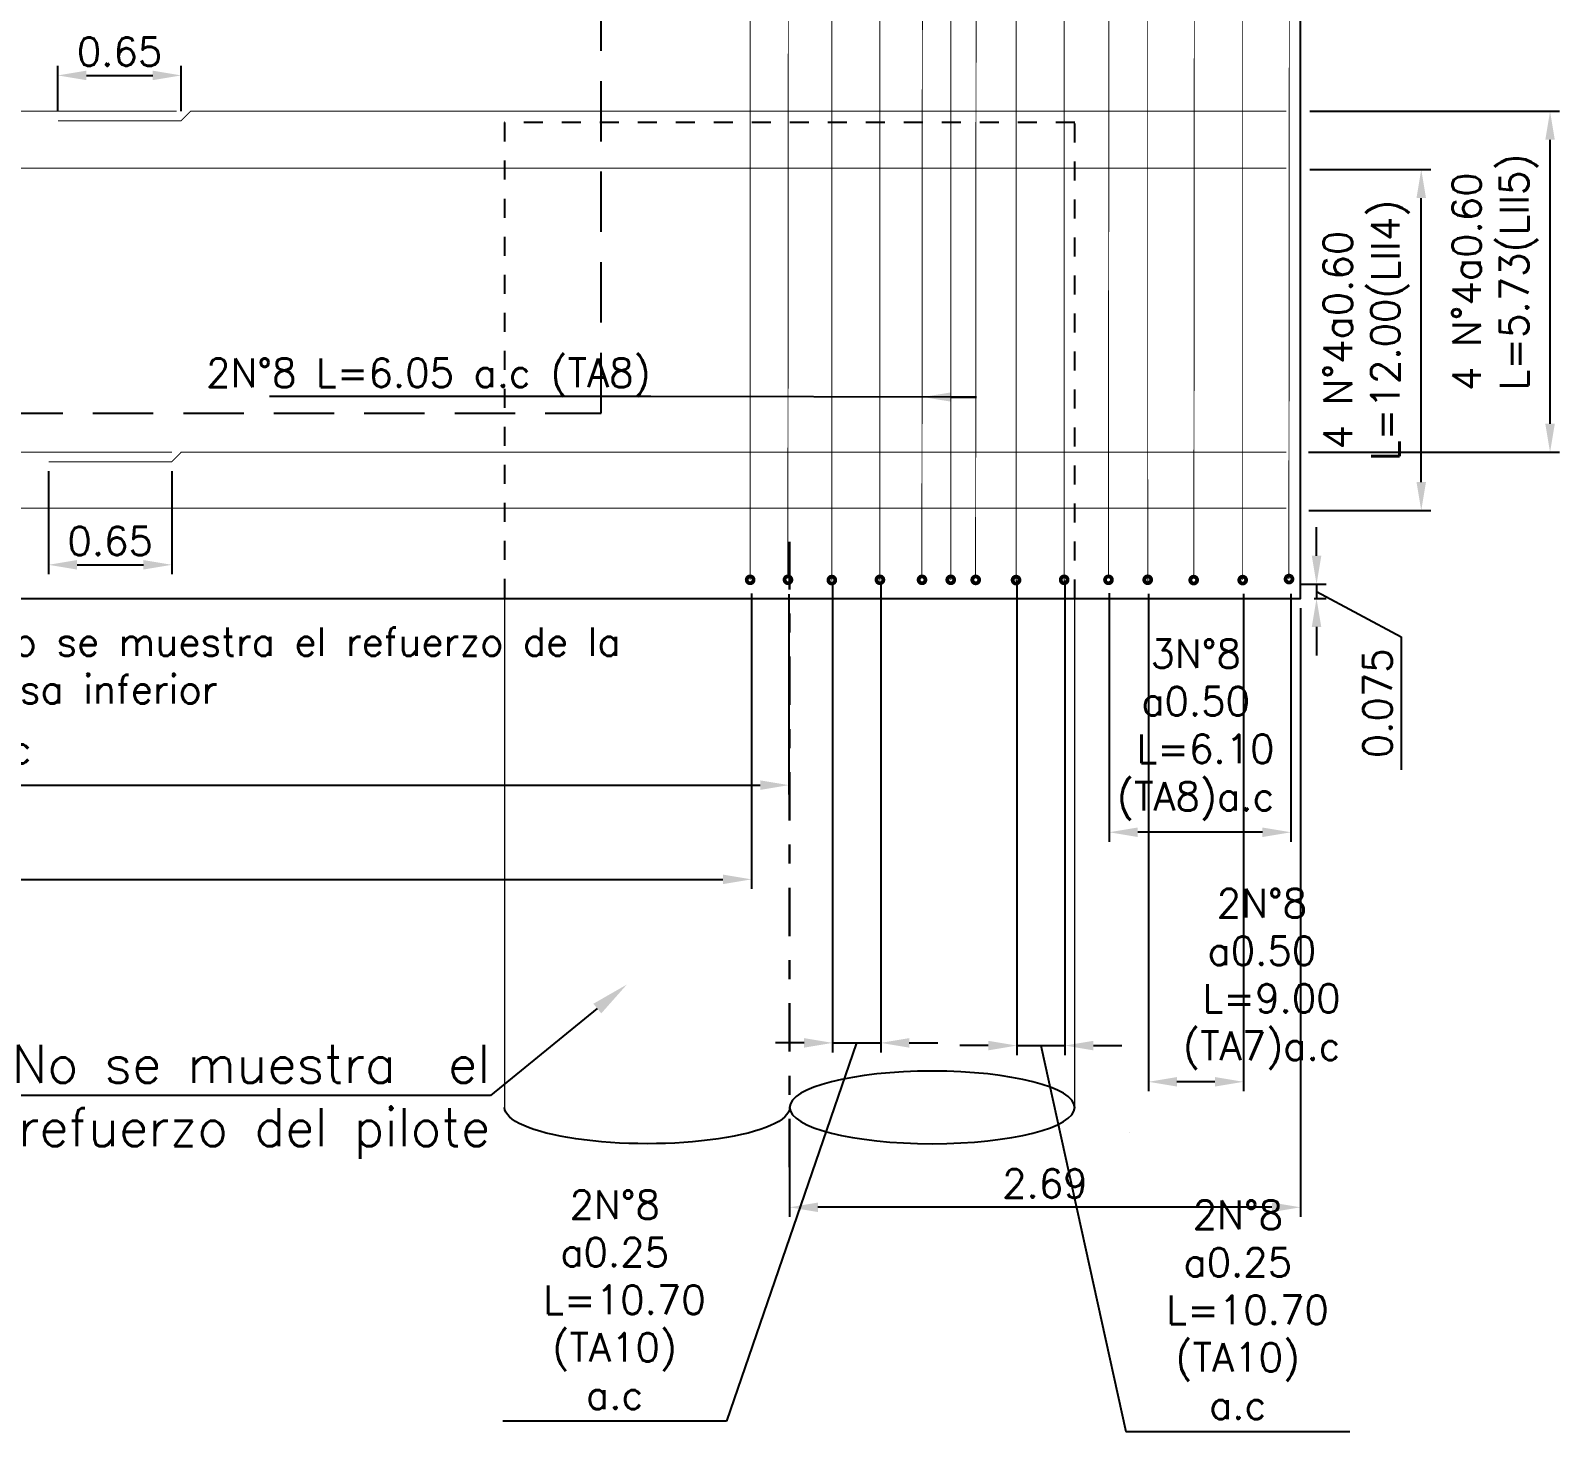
# Model space of a CAD drawing. Header units: metres. Extents: x 1080427 to 1081241, y 976768 to 977288.
# Drawn here: x 1080898.68 to 1080906.74, y 977087.88 to 977095.25 of the extents above; entities that cross this region are included whole.
import ezdxf
from ezdxf import colors
from ezdxf.entities.mleader import LeaderData, LeaderLine
from ezdxf.math import Vec2, Vec3

# ---------------------------------------------------------------- set-up
doc = ezdxf.new("R2010")
doc.units = ezdxf.units.M
doc.header["$LTSCALE"] = 25.4
doc.linetypes.add('DASHDOT', pattern=[1, 0.5, -0.25, 0, -0.25])
doc.linetypes.add('HIDDEN', pattern=[0.375, 0.25, -0.125])
for name, color, linetype in [('CONTRAPESO', 3, 'Continuous'), ('COT', 1, 'Continuous'), ('DIMCONTRAPESO', 1, 'Continuous'), ('EJE-D', 11, 'DASHDOT'), ('PROY', 9, 'HIDDEN'), ('PROYECC', 251, 'HIDDEN'), ('REF', 6, 'Continuous'), ('REF V', 6, 'Continuous')]:
    doc.layers.add(name, color=color, linetype=linetype)
for name, color, linetype, lineweight in [('COTA', 1, 'Continuous', 30), ('COTACIM', 20, 'Continuous', 5), ('EJEPILOTE', 145, 'DASHDOT', 30), ('OTROS', 8, 'Continuous', 5)]:
    doc.layers.add(name, color=color, linetype=linetype, lineweight=lineweight)
doc.styles.add('romans', font='romans.shx')
doc.dimstyles.new('Copy 75', dxfattribs={"dimtxt": 0.15, "dimasz": 0.15, "dimexe": 0.05, "dimexo": 0.05, "dimgap": 0.05, "dimtad": 1, "dimzin": 0, "dimdsep": 46, "dimtxsty": 'romans', "dimcen": 0.002, "dimclrd": 1, "dimclre": 1, "dimclrt": 3, "dimadec": 4, "dimazin": 0, "dimtfac": 1, "dimtofl": 0, "dimtmove": 1, "dimatfit": 3, "dimfxl": 1, "dimtolj": 1, "dimtzin": 0, "dimarcsym": 1})

# ---------------------------------------------------------------- blocks, each defined once
blk = doc.blocks.new('*D307')
at = {"layer": 'Defpoints', "color": 0, "transparency": 16777216}
for p in [(1080905.3152, 977092.3365), (1080905.3888, 977092.2618), (1080905.4508, 977092.2618)]:
    blk.add_point(p, dxfattribs=at)
at = {"layer": 'DIMCONTRAPESO', "color": 1, "lineweight": -2, "transparency": 16777216}
for p, q in [((1080905.4508, 977092.4865), (1080905.4508, 977092.6365)), ((1080905.3652, 977092.3365), (1080905.5008, 977092.3365)), ((1080905.4508, 977092.3365), (1080905.4508, 977092.2618)), ((1080905.4508, 977092.2991), (1080905.897, 977092.06)), ((1080905.4388, 977092.2618), (1080905.5008, 977092.2618)), ((1080905.4508, 977092.1118), (1080905.4508, 977091.9618)), ((1080905.897, 977092.06), (1080905.897, 977091.36))]:
    blk.add_line(p, q, dxfattribs=at)
at = {"layer": 'DIMCONTRAPESO', "color": 1, "transparency": 16777216}
for points in [[(1080905.4258, 977092.4865), (1080905.4758, 977092.4865), (1080905.4508, 977092.3365)], [(1080905.4258, 977092.1118), (1080905.4758, 977092.1118), (1080905.4508, 977092.2618)]]:
    blk.add_solid(points, dxfattribs=at)
at = {"layer": 'DIMCONTRAPESO', "color": 3, "transparency": 16777216, "insert": (1080905.772, 977091.71), "char_height": 0.15, "attachment_point": 5, "rotation": 90, "style": 'romans'}
blk.add_mtext('\\A1;0.075', dxfattribs=at)
blk = doc.blocks.new('*D299')
at = {"layer": 'COTA', "color": 1, "lineweight": -2, "transparency": 16777216}
for p, q in [((1080890.8392, 977092.2951), (1080890.8392, 977091.2295)), ((1080902.6725, 977092.2851), (1080902.6725, 977091.2295)), ((1080890.9892, 977091.2795), (1080902.5225, 977091.2795))]:
    blk.add_line(p, q, dxfattribs=at)
at = {"layer": 'COTA', "color": 1, "transparency": 16777216}
for points in [[(1080890.9892, 977091.3045), (1080890.9892, 977091.2545), (1080890.8392, 977091.2795)], [(1080902.5225, 977091.3045), (1080902.5225, 977091.2545), (1080902.6725, 977091.2795)]]:
    blk.add_solid(points, dxfattribs=at)
at = {"layer": 'Defpoints', "color": 0, "transparency": 16777216}
for p in [(1080890.8392, 977092.3451), (1080902.6725, 977092.3351), (1080902.6725, 977091.2795)]:
    blk.add_point(p, dxfattribs=at)
at = {"layer": 'COTA', "color": 3, "transparency": 16777216, "insert": (1080896.7558, 977091.4438), "char_height": 0.15, "attachment_point": 5, "style": 'romans'}
blk.add_mtext('\\A1;25 N°8 a 0.50 L=5.80-6.05 (TA8){\\A0;a.c}', dxfattribs=at)
blk = doc.blocks.new('*D300')
at = {"layer": 'COTA', "color": 1, "lineweight": -2, "transparency": 16777216}
for p, q in [((1080891.09, 977092.2829), (1080891.09, 977090.7337)), ((1080902.4764, 977092.2871), (1080902.4764, 977090.7337)), ((1080891.24, 977090.7837), (1080902.3264, 977090.7837))]:
    blk.add_line(p, q, dxfattribs=at)
at = {"layer": 'COTA', "color": 1, "transparency": 16777216}
for points in [[(1080891.24, 977090.8087), (1080891.24, 977090.7587), (1080891.09, 977090.7837)], [(1080902.3264, 977090.8087), (1080902.3264, 977090.7587), (1080902.4764, 977090.7837)]]:
    blk.add_solid(points, dxfattribs=at)
at = {"layer": 'Defpoints', "color": 0, "transparency": 16777216}
for p in [(1080891.09, 977092.3329), (1080902.4764, 977092.3371), (1080902.4764, 977090.7837)]:
    blk.add_point(p, dxfattribs=at)
at = {"layer": 'COTA', "color": 3, "transparency": 16777216, "insert": (1080896.7832, 977090.9479), "char_height": 0.15, "attachment_point": 5, "style": 'romans'}
blk.add_mtext('\\A1;24 N°8 a 0.50 L=9.00 (TA7){\\A0;a.c}', dxfattribs=at)
blk = doc.blocks.new('*D352')
at = {"layer": 'Defpoints', "color": 0, "transparency": 16777216}
for p in [(1080902.9033, 977092.3868), (1080903.1565, 977092.3868), (1080903.1565, 977089.9234)]:
    blk.add_point(p, dxfattribs=at)
at = {"layer": 'DIMCONTRAPESO', "color": 1, "lineweight": -2, "transparency": 16777216}
for p, q in [((1080902.9033, 977092.3368), (1080902.9033, 977089.8734)), ((1080903.1565, 977092.3368), (1080903.1565, 977089.8734)), ((1080903.0299, 977089.9234), (1080902.3458, 977087.9327)), ((1080902.7533, 977089.9234), (1080902.6033, 977089.9234)), ((1080902.9033, 977089.9234), (1080903.1565, 977089.9234)), ((1080903.3065, 977089.9234), (1080903.4565, 977089.9234)), ((1080902.3458, 977087.9327), (1080901.1672, 977087.9327))]:
    blk.add_line(p, q, dxfattribs=at)
at = {"layer": 'DIMCONTRAPESO', "color": 1, "transparency": 16777216}
for points in [[(1080902.7533, 977089.9484), (1080902.7533, 977089.8984), (1080902.9033, 977089.9234)], [(1080903.3065, 977089.9484), (1080903.3065, 977089.8984), (1080903.1565, 977089.9234)]]:
    blk.add_solid(points, dxfattribs=at)
at = {"layer": 'DIMCONTRAPESO', "color": 3, "transparency": 16777216, "insert": (1080901.7565, 977088.5719), "char_height": 0.15, "attachment_point": 5, "style": 'romans', "bg_fill": 3, "box_fill_scale": 1.1, "bg_fill_color": 256, "bg_fill_true_color": 13158600, "bg_fill_transparency": 0}
blk.add_mtext('\\A1;2N°8\\Pa0.25\\P L=10.70\\P(TA10)\\P{\\A0;a.c}', dxfattribs=at)
blk = doc.blocks.new('*D353')
at = {"layer": 'Defpoints', "color": 0, "transparency": 16777216}
for p in [(1080903.873, 977092.4062), (1080904.1262, 977092.4062), (1080904.1262, 977089.9093)]:
    blk.add_point(p, dxfattribs=at)
at = {"layer": 'DIMCONTRAPESO', "color": 1, "lineweight": -2, "transparency": 16777216}
for p, q in [((1080903.873, 977092.3562), (1080903.873, 977089.8593)), ((1080904.1262, 977092.3562), (1080904.1262, 977089.8593)), ((1080903.723, 977089.9093), (1080903.573, 977089.9093)), ((1080903.873, 977089.9093), (1080904.1262, 977089.9093)), ((1080903.9996, 977089.9093), (1080904.4472, 977087.8794)), ((1080904.2762, 977089.9093), (1080904.4262, 977089.9093)), ((1080904.4472, 977087.8794), (1080905.6257, 977087.8794))]:
    blk.add_line(p, q, dxfattribs=at)
at = {"layer": 'DIMCONTRAPESO', "color": 1, "transparency": 16777216}
for points in [[(1080903.723, 977089.9343), (1080903.723, 977089.8843), (1080903.873, 977089.9093)], [(1080904.2762, 977089.9343), (1080904.2762, 977089.8843), (1080904.1262, 977089.9093)]]:
    blk.add_solid(points, dxfattribs=at)
at = {"layer": 'DIMCONTRAPESO', "color": 3, "transparency": 16777216, "insert": (1080905.0364, 977088.5187), "char_height": 0.15, "attachment_point": 5, "style": 'romans', "bg_fill": 3, "box_fill_scale": 1.1, "bg_fill_color": 256, "bg_fill_true_color": 13158600, "bg_fill_transparency": 0}
blk.add_mtext('\\A1;2N°8\\Pa0.25\\P L=10.70\\P(TA10)\\P{\\A0;a.c}', dxfattribs=at)
blk = doc.blocks.new('*D368')
at = {"layer": 'Defpoints', "color": 0, "transparency": 16777216}
for p in [(1080904.3595, 977092.3388), (1080905.3161, 977092.3369), (1080904.3595, 977091.0316)]:
    blk.add_point(p, dxfattribs=at)
at = {"layer": 'DIMCONTRAPESO', "color": 1, "lineweight": -2, "transparency": 16777216}
for p, q in [((1080904.3595, 977092.2888), (1080904.3595, 977090.9816)), ((1080905.3161, 977092.2869), (1080905.3161, 977090.9816)), ((1080905.1661, 977091.0316), (1080904.5095, 977091.0316))]:
    blk.add_line(p, q, dxfattribs=at)
at = {"layer": 'DIMCONTRAPESO', "color": 1, "transparency": 16777216}
for points in [[(1080904.5095, 977091.0566), (1080904.5095, 977091.0066), (1080904.3595, 977091.0316)], [(1080905.1661, 977091.0566), (1080905.1661, 977091.0066), (1080905.3161, 977091.0316)]]:
    blk.add_solid(points, dxfattribs=at)
at = {"layer": 'DIMCONTRAPESO', "color": 3, "transparency": 16777216, "insert": (1080904.8147, 977091.5709), "char_height": 0.15, "attachment_point": 5, "style": 'romans'}
blk.add_mtext('\\A1;3N°8\\Pa0.50\\P L=6.10\\P(TA8){\\A0;a.c}', dxfattribs=at)
blk = doc.blocks.new('*D369')
at = {"layer": 'Defpoints', "color": 0, "transparency": 16777216}
for p in [(1080904.566, 977092.3365), (1080905.0659, 977092.3365), (1080904.566, 977089.7187)]:
    blk.add_point(p, dxfattribs=at)
at = {"layer": 'DIMCONTRAPESO', "color": 1, "lineweight": -2, "transparency": 16777216}
for p, q in [((1080904.566, 977092.2865), (1080904.566, 977089.6687)), ((1080905.0659, 977092.2865), (1080905.0659, 977089.6687)), ((1080904.9159, 977089.7187), (1080904.716, 977089.7187))]:
    blk.add_line(p, q, dxfattribs=at)
at = {"layer": 'DIMCONTRAPESO', "color": 1, "transparency": 16777216}
for points in [[(1080904.716, 977089.7437), (1080904.716, 977089.6937), (1080904.566, 977089.7187)], [(1080904.9159, 977089.7437), (1080904.9159, 977089.6937), (1080905.0659, 977089.7187)]]:
    blk.add_solid(points, dxfattribs=at)
at = {"layer": 'DIMCONTRAPESO', "color": 3, "transparency": 16777216, "insert": (1080905.1631, 977090.258), "char_height": 0.15, "attachment_point": 5, "style": 'romans'}
blk.add_mtext('\\A1;2N°8\\Pa0.50\\P L=9.00\\P(TA7){\\A0;a.c}', dxfattribs=at)
blk = doc.blocks.new('*D468')
at = {"layer": 'Defpoints', "color": 0, "transparency": 16777216}
for p in [(1080899.4748, 977095.0137), (1080898.8256, 977094.7752), (1080899.4748, 977094.7752)]:
    blk.add_point(p, dxfattribs=at)
at = {"layer": 'EJE-D', "color": 1, "lineweight": -2, "transparency": 16777216}
for p, q in [((1080898.8256, 977094.8252), (1080898.8256, 977095.0637)), ((1080898.9756, 977095.0137), (1080899.3248, 977095.0137)), ((1080899.4748, 977094.8252), (1080899.4748, 977095.0637))]:
    blk.add_line(p, q, dxfattribs=at)
at = {"layer": 'EJE-D', "color": 1, "transparency": 16777216}
for points in [[(1080898.9756, 977095.0387), (1080898.9756, 977094.9887), (1080898.8256, 977095.0137)], [(1080899.3248, 977095.0387), (1080899.3248, 977094.9887), (1080899.4748, 977095.0137)]]:
    blk.add_solid(points, dxfattribs=at)
at = {"layer": 'EJE-D', "color": 3, "transparency": 16777216, "insert": (1080899.1502, 977095.1387), "char_height": 0.15, "attachment_point": 5, "style": 'romans'}
blk.add_mtext('\\A1;0.65', dxfattribs=at)
blk = doc.blocks.new('*D469')
at = {"layer": 'Defpoints', "color": 0, "transparency": 16777216}
for p in [(1080898.7762, 977092.981), (1080899.4255, 977092.981), (1080899.4255, 977092.4389)]:
    blk.add_point(p, dxfattribs=at)
at = {"layer": 'EJE-D', "color": 1, "lineweight": -2, "transparency": 16777216}
for p, q in [((1080898.7762, 977092.931), (1080898.7762, 977092.3889)), ((1080899.4255, 977092.931), (1080899.4255, 977092.3889)), ((1080898.9262, 977092.4389), (1080899.2755, 977092.4389))]:
    blk.add_line(p, q, dxfattribs=at)
at = {"layer": 'EJE-D', "color": 1, "transparency": 16777216}
for points in [[(1080898.9262, 977092.4639), (1080898.9262, 977092.4139), (1080898.7762, 977092.4389)], [(1080899.2755, 977092.4639), (1080899.2755, 977092.4139), (1080899.4255, 977092.4389)]]:
    blk.add_solid(points, dxfattribs=at)
at = {"layer": 'EJE-D', "color": 3, "transparency": 16777216, "insert": (1080899.1008, 977092.5639), "char_height": 0.15, "attachment_point": 5, "style": 'romans'}
blk.add_mtext('\\A1;0.65', dxfattribs=at)
blk = doc.blocks.new('*D466')
at = {"layer": 'Defpoints', "color": 0, "transparency": 16777216}
for p in [(1080905.366, 977094.5182), (1080906.0019, 977094.5182), (1080905.3597, 977092.724)]:
    blk.add_point(p, dxfattribs=at)
at = {"layer": 'DIMCONTRAPESO', "color": 1, "lineweight": -2, "transparency": 16777216}
for p, q in [((1080905.416, 977094.5182), (1080906.0519, 977094.5182)), ((1080906.0019, 977092.874), (1080906.0019, 977094.3682)), ((1080905.4097, 977092.724), (1080906.0519, 977092.724))]:
    blk.add_line(p, q, dxfattribs=at)
at = {"layer": 'DIMCONTRAPESO', "color": 1, "transparency": 16777216}
for points in [[(1080905.9769, 977094.3682), (1080906.0269, 977094.3682), (1080906.0019, 977094.5182)], [(1080905.9769, 977092.874), (1080906.0269, 977092.874), (1080906.0019, 977092.724)]]:
    blk.add_solid(points, dxfattribs=at)
at = {"layer": 'DIMCONTRAPESO', "color": 3, "transparency": 16777216, "insert": (1080905.7126, 977093.6211), "char_height": 0.15, "attachment_point": 5, "rotation": 90, "style": 'romans'}
blk.add_mtext('\\A1;4 N°4a0.60\\P L=12.00(LII4)', dxfattribs=at)
blk = doc.blocks.new('*D467')
at = {"layer": 'Defpoints', "color": 0, "transparency": 16777216}
for p in [(1080905.3656, 977094.8252), (1080906.6799, 977094.8252), (1080905.3593, 977093.0309)]:
    blk.add_point(p, dxfattribs=at)
at = {"layer": 'DIMCONTRAPESO', "color": 1, "lineweight": -2, "transparency": 16777216}
for p, q in [((1080905.4156, 977094.8252), (1080906.7299, 977094.8252)), ((1080906.6799, 977093.1809), (1080906.6799, 977094.6752)), ((1080905.4093, 977093.0309), (1080906.7299, 977093.0309))]:
    blk.add_line(p, q, dxfattribs=at)
at = {"layer": 'DIMCONTRAPESO', "color": 1, "transparency": 16777216}
for points in [[(1080906.6549, 977094.6752), (1080906.7049, 977094.6752), (1080906.6799, 977094.8252)], [(1080906.6549, 977093.1809), (1080906.7049, 977093.1809), (1080906.6799, 977093.0309)]]:
    blk.add_solid(points, dxfattribs=at)
at = {"layer": 'DIMCONTRAPESO', "color": 3, "transparency": 16777216, "insert": (1080906.3906, 977093.928), "char_height": 0.15, "attachment_point": 5, "rotation": 90, "style": 'romans'}
blk.add_mtext('\\A1;4 N°4a0.60\\P L=5.73(LII5)', dxfattribs=at)
blk = doc.blocks.new('*D1112')
at = {"layer": 'COTA', "color": 1, "lineweight": -2, "transparency": 16777216}
for p, q in [((1080905.366, 977092.2112), (1080905.366, 977089.0083)), ((1080902.676, 977089.352), (1080902.676, 977089.0083)), ((1080905.216, 977089.0583), (1080902.826, 977089.0583))]:
    blk.add_line(p, q, dxfattribs=at)
at = {"layer": 'COTA', "color": 1, "transparency": 16777216}
for points in [[(1080902.826, 977089.0833), (1080902.826, 977089.0333), (1080902.676, 977089.0583)], [(1080905.216, 977089.0833), (1080905.216, 977089.0333), (1080905.366, 977089.0583)]]:
    blk.add_solid(points, dxfattribs=at)
at = {"layer": 'Defpoints', "color": 0, "transparency": 16777216}
for p in [(1080905.366, 977092.2612), (1080902.676, 977089.402), (1080902.676, 977089.0583)]:
    blk.add_point(p, dxfattribs=at)
at = {"layer": 'COTA', "color": 3, "transparency": 16777216, "insert": (1080904.021, 977089.1833), "char_height": 0.15, "attachment_point": 5, "style": 'romans'}
blk.add_mtext('\\A1;2.69', dxfattribs=at)

msp = doc.modelspace()

# ---------------------------------------------------------------- linework, layer by layer
at = {"layer": 'CONTRAPESO'}
msp.add_lwpolyline([(1080905.359159, 977104.535304), (1080888.186028, 977104.191841), (1080888.186028, 977095.261763), (1080888.186028, 977095.261763), (1080888.186028, 977092.261763), (1080905.366028, 977092.26117), (1080905.366028, 977095.26117), (1080905.366028, 977095.261763)], close=True, dxfattribs=at)
at = {"layer": 'COT', "extrusion": (0, 0, -1)}
msp.add_ellipse((1080903.42765, 977089.583867), major_axis=(-0.750261, 0), ratio=0.25438133, dxfattribs=at)
msp.add_ellipse((1080901.927129, 977089.583867), major_axis=(-0.750261, 0), ratio=0.25438133, start_param=3.14159265, end_param=6.28318531, dxfattribs=at)
at = {"layer": 'EJEPILOTE', "ltscale": 0.02}
msp.add_line((1080902.676028, 977089.269542), (1080902.676028, 977092.56051), dxfattribs=at)
at = {"layer": 'OTROS'}
msp.add_line((1080904.468151, 977089.451864), (1080904.468151, 977089.451479), dxfattribs=at)
msp.add_lwpolyline([(1080904.177911, 977089.583867), (1080904.177911, 977092.261763), (1080901.176868, 977092.261763), (1080901.176868, 977089.583867)], dxfattribs=at)
at = {"layer": 'PROY', "color": 252, "ltscale": 0.05}
msp.add_lwpolyline([(1080901.685975, 977095.237498), (1080901.685914, 977103.861719), (1080891.864559, 977103.665292), (1080891.866068, 977093.237498), (1080901.686016, 977093.237498), (1080901.685975, 977095.237498)], dxfattribs=at)
at = {"layer": 'REF', "ltscale": 0.1, "const_width": 0.005}
for points in [[(1080888.261028, 977094.825748), (1080899.45065, 977094.825748)], [(1080898.825556, 977094.775229), (1080899.474822, 977094.775229), (1080899.523796, 977094.825748), (1080905.291028, 977094.825155)], [(1080905.291028, 977094.525155), (1080894.126406, 977094.525748)], [(1080888.236028, 977093.031531), (1080899.42565, 977093.031531)], [(1080898.776202, 977092.981012), (1080899.425467, 977092.981012), (1080899.474442, 977093.031531), (1080905.291028, 977093.030938)], [(1080905.291028, 977092.737288), (1080894.099546, 977092.73768)]]:
    msp.add_lwpolyline(points, dxfattribs=at)
at = {"layer": 'REF V', "ltscale": 0.1, "const_width": 0.005}
for points in [[(1080902.899386, 977092.356135), (1080902.900263, 977101.617622), (1080902.900263, 977101.617622)], [(1080903.1526, 977101.618148), (1080903.1526, 977092.356135), (1080903.1526, 977092.356135)], [(1080903.869056, 977092.354131), (1080903.869933, 977101.637015), (1080903.869933, 977101.637015)], [(1080904.12227, 977101.637541), (1080904.12227, 977092.354131), (1080904.12227, 977092.354131)], [(1080903.526279, 977092.358785), (1080903.526201, 977100.908456), (1080903.526201, 977100.908456)]]:
    msp.add_lwpolyline(points, dxfattribs=at)
at = {"layer": 'REF V', "ltscale": 0.1, "const_width": 0.02}
for points in [[(1080905.080006, 977092.358256, -1), (1080905.044006, 977092.358256, -1)], [(1080905.287836, 977092.363746, 1), (1080905.323836, 977092.363746, 1)]]:
    msp.add_lwpolyline(points, format="xyb", close=True, dxfattribs=at)

# ---------------------------------------------------------------- dimensions: what is measured, and where the dimension line sits
at = {"layer": 'COTA'}
for base, p1, p2, text, picture, middle in [((1080902.67248, 977091.2795), (1080890.839195, 977092.345106), (1080902.67248, 977092.335062), '25 N°8 a 0.50 L=5.80-6.05 (TA8){\\A0;a.c}', '*D299', (1080896.755837, 977091.443786)), ((1080902.476432, 977090.783659), (1080891.090024, 977092.332928), (1080902.476432, 977092.337075), '24 N°8 a 0.50 L=9.00 (TA7){\\A0;a.c}', '*D300', (1080896.783228, 977090.947945))]:
    dim = msp.add_linear_dim(base=base, p1=p1, p2=p2, text=text, dimstyle='Copy 75', dxfattribs=at)
    dim.commit()
    dim.dimension.update_dxf_attribs({"geometry": picture, "text_midpoint": middle})
at = {"layer": 'DIMCONTRAPESO'}
for base, p1, p2, text, picture, middle in [((1080906.679927, 977094.825155), (1080905.359282, 977093.030938), (1080905.365632, 977094.825155), '4 N°4a0.60\\P L=5.73(LII5)', '*D467', (1080906.679927, 977093.928046)), ((1080906.001884, 977094.518241), (1080905.359678, 977092.724024), (1080905.366028, 977094.518241), '4 N°4a0.60\\P L=12.00(LII4)', '*D466', (1080906.001884, 977093.621132))]:
    dim = msp.add_linear_dim(base=base, p1=p1, p2=p2, angle=90, text=text, dimstyle='Copy 75', dxfattribs=at)
    dim.commit()
    dim.dimension.update_dxf_attribs({"geometry": picture, "text_midpoint": middle, "dimtype": 160})
at = {"layer": 'DIMCONTRAPESO', "color": 2}
dim = msp.add_linear_dim(base=(1080905.450811, 977092.261763), p1=(1080905.315158, 977092.336464), p2=(1080905.388755, 977092.261763), angle=90, dimstyle='Copy 75', override={"dimdec": 3}, dxfattribs=at)
dim.commit()
dim.dimension.update_dxf_attribs({"geometry": '*D307', "text_midpoint": (1080905.896962, 977092.010037), "dimtype": 160})
at = {"layer": 'EJE-D', "color": 2}
for base, p1, p2, picture, middle in [((1080899.474822, 977095.013652), (1080898.825556, 977094.775229), (1080899.474822, 977094.775229), '*D468', (1080899.150189, 977095.138652)), ((1080899.425467, 977092.438873), (1080898.776202, 977092.981012), (1080899.425467, 977092.981012), '*D469', (1080899.100834, 977092.563873))]:
    dim = msp.add_linear_dim(base=base, p1=p1, p2=p2, dimstyle='Copy 75', dxfattribs=at)
    dim.commit()
    dim.dimension.update_dxf_attribs({"geometry": picture, "text_midpoint": middle})

# ---------------------------------------------------------------- leaders
at = {"layer": 'COTACIM'}
ml = msp.add_multileader_mtext('Standard', dxfattribs=at)
ml.set_content('2N°8 L=6.05 a.c ({\\A1;TA8})', color=3, style='romans')
ml.set_leader_properties(color=256)
ml.build(insert=Vec2(0, 0))
ml.multileader.update_dxf_attribs({"text_left_attachment_type": 6, "text_right_attachment_type": 6, "dogleg_length": 0, "arrow_head_size": 0.15})
ctx = ml.context
ctx.base_point, ctx.char_height, ctx.arrow_head_size, ctx.landing_gap_size, ctx.plane_origin = Vec3(1080899.310086, 977093.323971), 0.15, 0.15, 0, Vec3(1080900.464553, 977091.603576)
ctx.left_attachment, ctx.right_attachment, ctx.text_align_type = 6, 6, 2
notes = []
notes.append((ctx, [(1, (1, 1, 0), (1080901.945801, 977093.323971), (-1, 0), 0, [(1, [(1080903.378118, 977093.321706), (1080903.660755, 977093.321345)], 0, [])])]))
ctx.mtext.insert, ctx.mtext.width, ctx.mtext.alignment, ctx.mtext.flow_direction = Vec3(1080901.945801, 977093.523971), 2.80073179, 3, 5
ml = msp.add_multileader_mtext('Standard', dxfattribs=at)
ml.set_content('No se muestra el refuerzo de la\\Plosa inferior', color=3, style='romans')
ml.set_leader_properties(color=256)
ml.build(insert=Vec2(0, 0))
ml.multileader.update_dxf_attribs({"text_left_attachment_type": 6, "text_right_attachment_type": 6, "dogleg_length": 0, "arrow_head_size": 0.15})
ctx = ml.context
ctx.base_point, ctx.char_height, ctx.arrow_head_size, ctx.landing_gap_size, ctx.plane_origin = Vec3(1080898.451135, 977091.929099), 0.15, 0.15, 0, Vec3(1080898.442795, 977089.825684)
ctx.left_attachment, ctx.right_attachment = 6, 6
notes.append((ctx, [(0, (1, 1, 0), (1080898.451135, 977091.929099), (1, 0), 0, [(0, [(1080898.045409, 977092.380909)], 0, [])])]))
ctx.mtext.insert, ctx.mtext.width, ctx.mtext.flow_direction = Vec3(1080898.451135, 977092.109099), 4.21185818, 5
for ctx, leaders in notes:
    for number, flags, end, landing, length, lines in leaders:
        leader = LeaderData()
        leader.index, (leader.has_last_leader_line, leader.has_dogleg_vector, leader.attachment_direction) = number, flags
        leader.last_leader_point, leader.dogleg_vector, leader.dogleg_length = Vec3(end), Vec3(landing), length
        for number, points, colour, breaks in lines:
            line = LeaderLine()
            line.index, line.vertices, line.color, line.breaks = number, Vec3.list(points), colors.encode_raw_color(colour), breaks
            leader.lines.append(line)
        ctx.leaders.append(leader)

# ---------------------------------------------------------------- next in the draw order: dimensions: what is measured, and where the dimension line sits
at = {"layer": 'DIMCONTRAPESO', "color": 2}
for base, p1, p2, picture, middle in [((1080903.156539, 977089.923409), (1080902.903325, 977092.38684), (1080903.156539, 977092.38684), '*D352', (1080902.295769, 977087.932653)), ((1080904.126209, 977089.909276), (1080903.872994, 977092.406234), (1080904.126209, 977092.406234), '*D353', (1080904.497152, 977087.87937))]:
    dim = msp.add_linear_dim(base=base, p1=p1, p2=p2, text='2N°8\\Pa0.25\\P L=10.70\\P(TA10)\\P{\\A0;a.c}', dimstyle='Copy 75', override={"dimtfill": 1}, dxfattribs=at)
    dim.commit()
    dim.dimension.update_dxf_attribs({"geometry": picture, "text_midpoint": middle, "dimtype": 160})

# ---------------------------------------------------------------- next in the draw order: linework, layer by layer
at = {"layer": 'PROYECC', "color": 14, "ltscale": 0.01}
msp.add_lwpolyline([(1080901.176868, 977092.261297), (1080904.177911, 977092.261297), (1080904.177911, 977094.765282), (1080901.176868, 977094.765282)], close=True, dxfattribs=at)
at = {"layer": 'REF V', "ltscale": 0.1, "const_width": 0.005}
for points in [[(1080902.469393, 977092.360323), (1080902.469316, 977100.911332), (1080902.469316, 977100.911332)], [(1080904.562006, 977092.348256), (1080904.561926, 977100.899117), (1080904.561926, 977100.899117)], [(1080905.062006, 977092.358256), (1080905.061927, 977100.908079), (1080905.061927, 977100.908079)], [(1080902.745209, 977097.932949), (1080902.745209, 977095.896321), (1080902.67089, 977095.825428), (1080902.667973, 977092.378004)], [(1080903.426295, 977097.932949), (1080903.426295, 977095.896174), (1080903.376389, 977095.825281), (1080903.373472, 977092.3777)], [(1080903.708939, 977097.941048), (1080903.708939, 977095.910068), (1080903.659032, 977095.839176), (1080903.65611, 977092.377437)], [(1080904.408035, 977097.942958), (1080904.408035, 977095.909212), (1080904.358128, 977095.838319), (1080904.355162, 977092.377832)], [(1080904.857937, 977097.942958), (1080904.857937, 977095.939331), (1080904.80803, 977095.868438), (1080904.805055, 977092.376229)], [(1080905.258035, 977097.944817), (1080905.258035, 977095.943539), (1080905.308128, 977095.872646), (1080905.305149, 977092.364397)]]:
    msp.add_lwpolyline(points, dxfattribs=at)
at = {"layer": 'REF V', "ltscale": 0.1, "const_width": 0.02}
for points in [[(1080902.451395, 977092.359836, 1), (1080902.487395, 977092.359836, 1)], [(1080902.650543, 977092.360013, 1), (1080902.686543, 977092.360013, 1)], [(1080902.881407, 977092.358501, 1), (1080902.917407, 977092.358501, 1)], [(1080903.134602, 977092.359836, 1), (1080903.170602, 977092.359836, 1)], [(1080903.356122, 977092.359711, 1), (1080903.392122, 977092.359711, 1)], [(1080903.5073, 977092.359836, 1), (1080903.5433, 977092.359836, 1)], [(1080903.63876, 977092.359449, 1), (1080903.67476, 977092.359449, 1)], [(1080903.851077, 977092.358414, 1), (1080903.887077, 977092.358414, 1)], [(1080904.104272, 977092.359836, 1), (1080904.140272, 977092.359836, 1)], [(1080904.337537, 977092.359836, 1), (1080904.373537, 977092.359836, 1)], [(1080904.5441, 977092.359993, 1), (1080904.5801, 977092.359993, 1)], [(1080904.822122, 977092.358253, -1), (1080904.786122, 977092.358253, -1)]]:
    msp.add_lwpolyline(points, format="xyb", close=True, dxfattribs=at)

# ---------------------------------------------------------------- next in the draw order: dimensions: what is measured, and where the dimension line sits
at = {"layer": 'COTA', "color": 2}
dim = msp.add_linear_dim(base=(1080902.676028, 977089.058338), p1=(1080905.366028, 977092.26117), p2=(1080902.676028, 977089.401977), angle=180, dimstyle='Copy 75', dxfattribs=at)
dim.commit()
dim.dimension.update_dxf_attribs({"geometry": '*D1112', "text_midpoint": (1080904.021028, 977089.183338)})
at = {"layer": 'DIMCONTRAPESO', "color": 2}
for base, p1, p2, text, picture, middle in [((1080904.359475, 977091.031631), (1080905.316121, 977092.336931), (1080904.359475, 977092.338763), '3N°8\\Pa0.50\\P L=6.10\\P(TA8){\\A0;a.c}', '*D368', (1080904.81469, 977091.031631)), ((1080904.566038, 977089.718678), (1080905.065946, 977092.336464), (1080904.566038, 977092.336464), '2N°8\\Pa0.50\\P L=9.00\\P(TA7){\\A0;a.c}', '*D369', (1080905.163148, 977089.718678))]:
    dim = msp.add_linear_dim(base=base, p1=p1, p2=p2, angle=180, text=text, dimstyle='Copy 75', dxfattribs=at)
    dim.commit()
    dim.dimension.update_dxf_attribs({"geometry": picture, "text_midpoint": middle, "dimtype": 160})

# ---------------------------------------------------------------- next in the draw order: leaders
at = {"layer": 'COTACIM'}
ml = msp.add_multileader_mtext('Standard', dxfattribs=at)
ml.set_content('No se muestra  el refuerzo del pilote', color=3, style='romans')
ml.set_leader_properties(color=1)
ml.build(insert=Vec2(0, 0))
ml.multileader.update_dxf_attribs({"text_left_attachment_type": 6, "text_right_attachment_type": 6, "dogleg_length": 0, "arrow_head_size": 0.2})
ctx = ml.context
ctx.base_point, ctx.char_height, ctx.arrow_head_size, ctx.landing_gap_size, ctx.plane_origin = Vec3(1080898.187718, 977089.646175), 0.2, 0.2, 0, Vec3(1080896.501919, 977088.537281)
ctx.left_attachment, ctx.right_attachment, ctx.text_align_type = 6, 6, 2
notes = []
notes.append((ctx, [(1, (1, 1, 0), (1080901.102004, 977089.646175), (-1, 0), 0, [(0, [(1080901.82018, 977090.230128)], 0, [])])]))
ctx.mtext.insert, ctx.mtext.width, ctx.mtext.alignment, ctx.mtext.flow_direction = Vec3(1080901.102004, 977089.912841), 3.45605072, 3, 5
for ctx, leaders in notes:
    for number, flags, end, landing, length, lines in leaders:
        leader = LeaderData()
        leader.index, (leader.has_last_leader_line, leader.has_dogleg_vector, leader.attachment_direction) = number, flags
        leader.last_leader_point, leader.dogleg_vector, leader.dogleg_length = Vec3(end), Vec3(landing), length
        for number, points, colour, breaks in lines:
            line = LeaderLine()
            line.index, line.vertices, line.color, line.breaks = number, Vec3.list(points), colors.encode_raw_color(colour), breaks
            leader.lines.append(line)
        ctx.leaders.append(leader)

doc.saveas('drawing.dxf')
